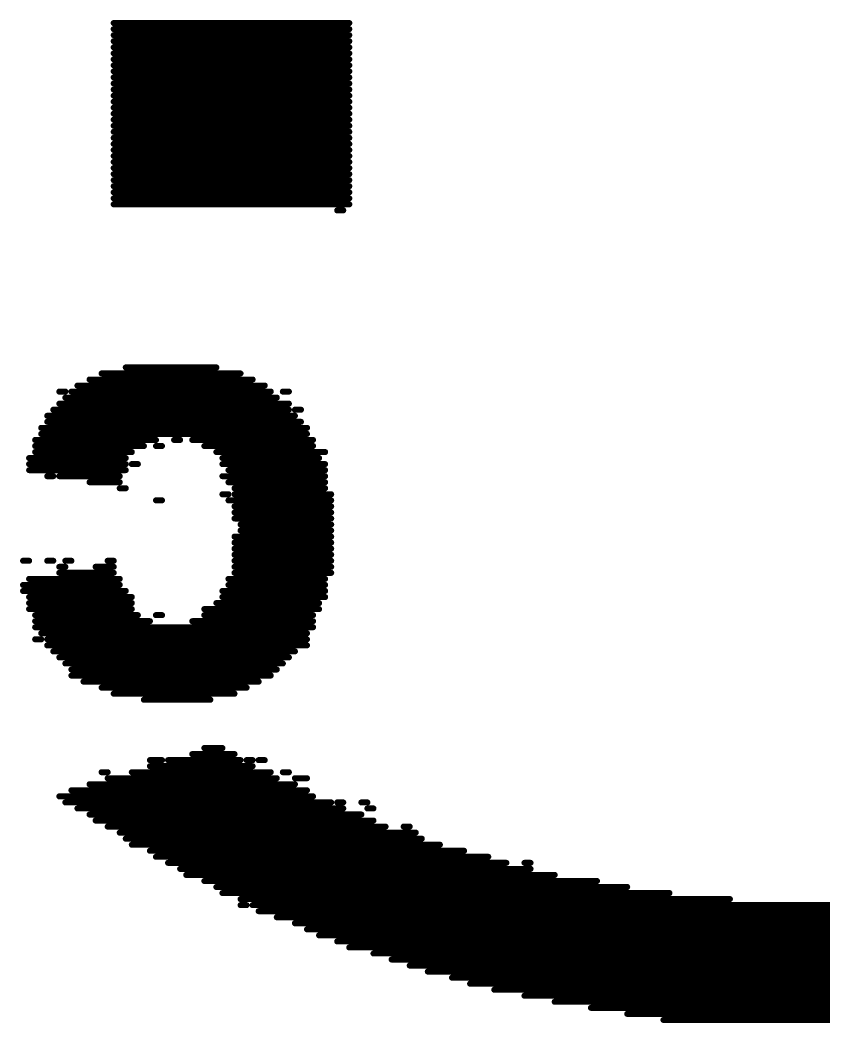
# Model space of a CAD drawing. Header units: inches. Extents: x -5 to 433, y -20 to 71.
# Drawn here: x 17.042 to 20.422, y 48.609 to 52.826 of the extents above; entities that cross this region are included whole.
import ezdxf

# ---------------------------------------------------------------- set-up
doc = ezdxf.new("R2010")
doc.units = ezdxf.units.IN
doc.layers.add('Bottom Overlay', color=54, linetype='Continuous')

msp = doc.modelspace()

# ---------------------------------------------------------------- linework, layer by layer
at = {"layer": 'Bottom Overlay', "const_width": 0.0254}
for points in [[(17.4358, 52.813), (18.4264, 52.813)], [(17.4358, 52.7876), (18.4264, 52.7876)], [(17.4358, 52.7622), (18.4264, 52.7622)], [(17.4358, 52.7368), (18.4264, 52.7368)], [(17.4358, 52.7114), (18.4264, 52.7114)], [(17.4358, 52.686), (18.4264, 52.686)], [(17.4358, 52.6606), (18.4264, 52.6606)], [(17.4358, 52.6352), (18.4264, 52.6352)], [(17.4358, 52.6098), (18.4264, 52.6098)], [(17.4358, 52.5844), (18.4264, 52.5844)], [(17.4358, 52.559), (18.4264, 52.559)], [(17.4358, 52.5336), (18.4264, 52.5336)], [(17.4358, 52.5082), (18.4264, 52.5082)], [(17.4358, 52.4828), (18.4264, 52.4828)], [(17.4358, 52.4574), (18.4264, 52.4574)], [(17.4358, 52.432), (18.4264, 52.432)], [(17.4358, 52.4066), (18.4264, 52.4066)], [(17.4358, 52.3812), (18.4264, 52.3812)], [(17.4358, 52.3558), (18.4264, 52.3558)], [(17.4358, 52.3304), (18.4264, 52.3304)], [(17.4358, 52.305), (18.4264, 52.305)], [(17.4358, 52.2796), (18.4264, 52.2796)], [(17.4358, 52.2542), (18.4264, 52.2542)], [(17.4358, 52.2288), (18.4264, 52.2288)], [(17.4358, 52.2034), (18.4264, 52.2034)], [(17.4358, 52.178), (18.4264, 52.178)], [(17.4358, 52.1526), (18.4264, 52.1526)], [(17.4358, 52.1272), (18.4264, 52.1272)], [(17.4358, 52.1018), (18.4264, 52.1018)], [(17.4358, 52.0764), (18.4264, 52.0764)], [(17.4358, 52.051), (18.4264, 52.051)], [(18.3756, 52.0256), (18.401, 52.0256)], [(17.4866, 51.3652), (17.8676, 51.3652)], [(17.3342, 51.3144), (18.02, 51.3144)], [(17.385, 51.3398), (17.9692, 51.3398)], [(17.2072, 51.2636), (17.2326, 51.2636)], [(17.258, 51.2636), (18.0962, 51.2636)], [(17.2834, 51.289), (18.0708, 51.289)], [(18.147, 51.2636), (18.1724, 51.2636)], [(17.2326, 51.2382), (18.1216, 51.2382)], [(17.1818, 51.1874), (18.1724, 51.1874)], [(17.2072, 51.2128), (18.1724, 51.2128)], [(18.1978, 51.1874), (18.2232, 51.1874)], [(17.1564, 51.162), (18.1978, 51.162)], [(17.1564, 51.1366), (18.2232, 51.1366)], [(17.131, 51.1112), (18.2486, 51.1112)], [(17.1056, 51.0604), (17.6136, 51.0604)], [(17.131, 51.0858), (18.2486, 51.0858)], [(17.6898, 51.0604), (17.7152, 51.0604)], [(17.766, 51.0604), (18.274, 51.0604)], [(17.1056, 51.035), (17.5628, 51.035)], [(17.1056, 51.0096), (17.512, 51.0096)], [(17.6136, 51.035), (17.639, 51.035)], [(17.8168, 51.035), (18.274, 51.035)], [(17.8676, 51.0096), (18.3248, 51.0096)], [(17.0802, 50.9842), (17.4866, 50.9842)], [(17.893, 50.9842), (18.2994, 50.9842)], [(17.0802, 50.9588), (17.4866, 50.9588)], [(17.0802, 50.9334), (17.4866, 50.9334)], [(17.512, 50.9588), (17.5374, 50.9588)], [(17.893, 50.9588), (18.3248, 50.9588)], [(17.9184, 50.9334), (18.3248, 50.9334)], [(17.1564, 50.908), (17.1818, 50.908)], [(17.2072, 50.908), (17.4612, 50.908)], [(17.3342, 50.8826), (17.4612, 50.8826)], [(17.893, 50.908), (18.3248, 50.908)], [(17.9184, 50.8826), (18.3248, 50.8826)], [(17.4612, 50.8572), (17.4866, 50.8572)], [(17.9438, 50.8572), (18.3248, 50.8572)], [(17.6136, 50.8064), (17.639, 50.8064)], [(17.893, 50.8318), (17.9184, 50.8318)], [(17.9184, 50.8064), (18.3502, 50.8064)], [(17.9438, 50.8318), (18.3502, 50.8318)], [(17.9438, 50.781), (18.3502, 50.781)], [(17.9438, 50.7556), (18.3502, 50.7556)], [(17.9438, 50.7302), (18.3502, 50.7302)], [(17.9692, 50.7048), (18.3502, 50.7048)], [(17.9692, 50.6794), (18.3502, 50.6794)], [(17.9438, 50.654), (18.3502, 50.654)], [(17.9438, 50.6286), (18.3502, 50.6286)], [(17.9438, 50.6032), (18.3502, 50.6032)], [(17.0548, 50.5524), (17.0802, 50.5524)], [(17.1564, 50.5524), (17.1818, 50.5524)], [(17.2326, 50.5524), (17.258, 50.5524)], [(17.4104, 50.5524), (17.4358, 50.5524)], [(17.9438, 50.5778), (18.3502, 50.5778)], [(17.9438, 50.5524), (18.3502, 50.5524)], [(17.2072, 50.527), (17.2326, 50.527)], [(17.2072, 50.5016), (17.4358, 50.5016)], [(17.3596, 50.527), (17.4358, 50.527)], [(17.9438, 50.527), (18.3502, 50.527)], [(17.9438, 50.5016), (18.3502, 50.5016)], [(17.0802, 50.4762), (17.4612, 50.4762)], [(17.9184, 50.4762), (18.3248, 50.4762)], [(17.0548, 50.4508), (17.4612, 50.4508)], [(17.0548, 50.4254), (17.4866, 50.4254)], [(17.893, 50.4254), (18.3248, 50.4254)], [(17.9184, 50.4508), (18.3248, 50.4508)], [(17.0802, 50.4), (17.512, 50.4)], [(17.0802, 50.3746), (17.512, 50.3746)], [(17.8676, 50.3746), (18.2994, 50.3746)], [(17.893, 50.4), (18.3248, 50.4)], [(17.0802, 50.3492), (17.512, 50.3492)], [(17.8168, 50.3492), (18.2994, 50.3492)], [(17.1056, 50.3238), (17.5374, 50.3238)], [(17.1056, 50.2984), (17.5882, 50.2984)], [(17.6136, 50.3238), (17.639, 50.3238)], [(17.766, 50.2984), (18.274, 50.2984)], [(17.8168, 50.3238), (18.274, 50.3238)], [(17.1056, 50.273), (18.274, 50.273)], [(17.131, 50.2476), (18.2486, 50.2476)], [(17.1056, 50.2222), (17.131, 50.2222)], [(17.1564, 50.2222), (18.2486, 50.2222)], [(17.1564, 50.1968), (18.2486, 50.1968)], [(17.1818, 50.1714), (18.1978, 50.1714)], [(17.2072, 50.146), (18.1724, 50.146)], [(17.2326, 50.1206), (18.147, 50.1206)], [(17.258, 50.0952), (18.1216, 50.0952)], [(17.258, 50.0698), (18.0962, 50.0698)], [(17.3088, 50.0444), (18.0454, 50.0444)], [(17.385, 50.019), (17.9946, 50.019)], [(17.4358, 49.9936), (17.9438, 49.9936)], [(17.5628, 49.9682), (17.8422, 49.9682)], [(17.8168, 49.765), (17.893, 49.765)], [(17.5882, 49.7142), (17.639, 49.7142)], [(17.6644, 49.7142), (17.9692, 49.7142)], [(17.766, 49.7396), (17.9438, 49.7396)], [(17.9946, 49.7142), (18.02, 49.7142)], [(18.0454, 49.7142), (18.0708, 49.7142)], [(17.385, 49.6634), (17.4104, 49.6634)], [(17.512, 49.6634), (18.0962, 49.6634)], [(17.5882, 49.6888), (18.02, 49.6888)], [(18.147, 49.6634), (18.1724, 49.6634)], [(17.4104, 49.638), (18.1216, 49.638)], [(18.1978, 49.638), (18.2486, 49.638)], [(17.258, 49.5872), (18.2486, 49.5872)], [(17.3342, 49.6126), (18.1978, 49.6126)], [(17.2072, 49.5618), (18.274, 49.5618)], [(17.2326, 49.5364), (18.3502, 49.5364)], [(18.3756, 49.5364), (18.401, 49.5364)], [(18.4772, 49.5364), (18.5026, 49.5364)], [(17.2834, 49.511), (18.401, 49.511)], [(18.5026, 49.511), (18.528, 49.511)], [(17.3342, 49.4856), (18.4772, 49.4856)], [(17.3596, 49.4602), (18.528, 49.4602)], [(17.4104, 49.4348), (18.5788, 49.4348)], [(17.4612, 49.4094), (18.7058, 49.4094)], [(18.655, 49.4348), (18.6804, 49.4348)], [(17.4866, 49.384), (18.7312, 49.384)], [(17.512, 49.3586), (18.8074, 49.3586)], [(17.5882, 49.3332), (18.909, 49.3332)], [(17.6136, 49.3078), (19.0106, 49.3078)], [(17.6644, 49.2824), (19.0868, 49.2824)], [(19.163, 49.2824), (19.1884, 49.2824)], [(17.7152, 49.257), (19.1884, 49.257)], [(17.7406, 49.2316), (19.29, 49.2316)], [(17.8168, 49.2062), (19.4678, 49.2062)], [(17.8676, 49.1808), (19.5948, 49.1808)], [(17.893, 49.1554), (19.7726, 49.1554)], [(17.9692, 49.13), (20.0266, 49.13)], [(17.9692, 49.1046), (17.9946, 49.1046)], [(18.02, 49.1046), (22.8206, 49.1046)], [(18.0454, 49.0792), (22.7698, 49.0792)], [(18.1216, 49.0538), (22.719, 49.0538)], [(18.1978, 49.0284), (22.6682, 49.0284)], [(18.2486, 49.003), (22.592, 49.003)], [(18.2994, 48.9776), (22.5158, 48.9776)], [(18.3756, 48.9522), (22.465, 48.9522)], [(18.4264, 48.9268), (22.3888, 48.9268)], [(18.528, 48.9014), (22.3126, 48.9014)], [(18.6042, 48.876), (22.2364, 48.876)], [(18.6804, 48.8506), (22.1602, 48.8506)], [(18.7566, 48.8252), (22.084, 48.8252)], [(18.8582, 48.7998), (21.9824, 48.7998)], [(18.9344, 48.7744), (21.9062, 48.7744)], [(19.036, 48.749), (21.8046, 48.749)], [(19.163, 48.7236), (21.703, 48.7236)], [(19.29, 48.6982), (21.5506, 48.6982)], [(19.4424, 48.6728), (21.3982, 48.6728)], [(19.5948, 48.6474), (21.2458, 48.6474)], [(19.7472, 48.622), (21.068, 48.622)]]:
    msp.add_lwpolyline(points, dxfattribs=at)
at = {"layer": 'Bottom Overlay', "const_width": 0.0127}
for points in [[(17.4295, 52.813, 1), (17.4422, 52.813, 1)], [(17.4295, 52.7876, 1), (17.4422, 52.7876, 1)], [(18.4201, 52.813, 1), (18.4328, 52.813, 1)], [(18.4201, 52.7876, 1), (18.4328, 52.7876, 1)], [(17.4295, 52.7622, 1), (17.4422, 52.7622, 1)], [(17.4295, 52.7368, 1), (17.4422, 52.7368, 1)], [(18.4201, 52.7622, 1), (18.4328, 52.7622, 1)], [(18.4201, 52.7368, 1), (18.4328, 52.7368, 1)], [(17.4295, 52.7114, 1), (17.4422, 52.7114, 1)], [(18.4201, 52.7114, 1), (18.4328, 52.7114, 1)], [(17.4295, 52.686, 1), (17.4422, 52.686, 1)], [(17.4295, 52.6606, 1), (17.4422, 52.6606, 1)], [(18.4201, 52.686, 1), (18.4328, 52.686, 1)], [(18.4201, 52.6606, 1), (18.4328, 52.6606, 1)], [(17.4295, 52.6352, 1), (17.4422, 52.6352, 1)], [(17.4295, 52.6098, 1), (17.4422, 52.6098, 1)], [(18.4201, 52.6352, 1), (18.4328, 52.6352, 1)], [(18.4201, 52.6098, 1), (18.4328, 52.6098, 1)], [(17.4295, 52.5844, 1), (17.4422, 52.5844, 1)], [(18.4201, 52.5844, 1), (18.4328, 52.5844, 1)], [(17.4295, 52.559, 1), (17.4422, 52.559, 1)], [(17.4295, 52.5336, 1), (17.4422, 52.5336, 1)], [(18.4201, 52.559, 1), (18.4328, 52.559, 1)], [(18.4201, 52.5336, 1), (18.4328, 52.5336, 1)], [(17.4295, 52.5082, 1), (17.4422, 52.5082, 1)], [(17.4295, 52.4828, 1), (17.4422, 52.4828, 1)], [(18.4201, 52.5082, 1), (18.4328, 52.5082, 1)], [(18.4201, 52.4828, 1), (18.4328, 52.4828, 1)], [(17.4295, 52.4574, 1), (17.4422, 52.4574, 1)], [(18.4201, 52.4574, 1), (18.4328, 52.4574, 1)], [(17.4295, 52.432, 1), (17.4422, 52.432, 1)], [(17.4295, 52.4066, 1), (17.4422, 52.4066, 1)], [(18.4201, 52.432, 1), (18.4328, 52.432, 1)], [(18.4201, 52.4066, 1), (18.4328, 52.4066, 1)], [(17.4295, 52.3812, 1), (17.4422, 52.3812, 1)], [(17.4295, 52.3558, 1), (17.4422, 52.3558, 1)], [(18.4201, 52.3812, 1), (18.4328, 52.3812, 1)], [(18.4201, 52.3558, 1), (18.4328, 52.3558, 1)], [(17.4295, 52.3304, 1), (17.4422, 52.3304, 1)], [(18.4201, 52.3304, 1), (18.4328, 52.3304, 1)], [(17.4295, 52.305, 1), (17.4422, 52.305, 1)], [(17.4295, 52.2796, 1), (17.4422, 52.2796, 1)], [(18.4201, 52.305, 1), (18.4328, 52.305, 1)], [(18.4201, 52.2796, 1), (18.4328, 52.2796, 1)], [(17.4295, 52.2542, 1), (17.4422, 52.2542, 1)], [(17.4295, 52.2288, 1), (17.4422, 52.2288, 1)], [(18.4201, 52.2542, 1), (18.4328, 52.2542, 1)], [(18.4201, 52.2288, 1), (18.4328, 52.2288, 1)], [(17.4295, 52.2034, 1), (17.4422, 52.2034, 1)], [(18.4201, 52.2034, 1), (18.4328, 52.2034, 1)], [(17.4295, 52.178, 1), (17.4422, 52.178, 1)], [(17.4295, 52.1526, 1), (17.4422, 52.1526, 1)], [(18.4201, 52.178, 1), (18.4328, 52.178, 1)], [(18.4201, 52.1526, 1), (18.4328, 52.1526, 1)], [(17.4295, 52.1272, 1), (17.4422, 52.1272, 1)], [(18.4201, 52.1272, 1), (18.4328, 52.1272, 1)], [(17.4295, 52.1018, 1), (17.4422, 52.1018, 1)], [(17.4295, 52.0764, 1), (17.4422, 52.0764, 1)], [(18.4201, 52.1018, 1), (18.4328, 52.1018, 1)], [(18.4201, 52.0764, 1), (18.4328, 52.0764, 1)], [(17.4295, 52.051, 1), (17.4422, 52.051, 1)], [(18.3693, 52.0256, 1), (18.382, 52.0256, 1)], [(18.3947, 52.0256, 1), (18.4074, 52.0256, 1)], [(18.4201, 52.051, 1), (18.4328, 52.051, 1)], [(17.4803, 51.3652, 1), (17.493, 51.3652, 1)], [(17.8613, 51.3652, 1), (17.874, 51.3652, 1)], [(17.3279, 51.3144, 1), (17.3406, 51.3144, 1)], [(17.3787, 51.3398, 1), (17.3914, 51.3398, 1)], [(17.9629, 51.3398, 1), (17.9756, 51.3398, 1)], [(18.0137, 51.3144, 1), (18.0264, 51.3144, 1)], [(17.2009, 51.2636, 1), (17.2136, 51.2636, 1)], [(17.2263, 51.2636, 1), (17.239, 51.2636, 1)], [(17.2517, 51.2636, 1), (17.2644, 51.2636, 1)], [(17.2771, 51.289, 1), (17.2898, 51.289, 1)], [(18.0645, 51.289, 1), (18.0772, 51.289, 1)], [(18.0899, 51.2636, 1), (18.1026, 51.2636, 1)], [(18.1407, 51.2636, 1), (18.1534, 51.2636, 1)], [(18.1661, 51.2636, 1), (18.1788, 51.2636, 1)], [(17.2263, 51.2382, 1), (17.239, 51.2382, 1)], [(18.1153, 51.2382, 1), (18.128, 51.2382, 1)], [(17.1755, 51.1874, 1), (17.1882, 51.1874, 1)], [(17.2009, 51.2128, 1), (17.2136, 51.2128, 1)], [(18.1661, 51.2128, 1), (18.1788, 51.2128, 1)], [(18.1661, 51.1874, 1), (18.1788, 51.1874, 1)], [(18.1915, 51.1874, 1), (18.2042, 51.1874, 1)], [(18.2169, 51.1874, 1), (18.2296, 51.1874, 1)], [(17.1501, 51.162, 1), (17.1628, 51.162, 1)], [(17.1501, 51.1366, 1), (17.1628, 51.1366, 1)], [(18.1915, 51.162, 1), (18.2042, 51.162, 1)], [(18.2169, 51.1366, 1), (18.2296, 51.1366, 1)], [(17.1247, 51.1112, 1), (17.1374, 51.1112, 1)], [(18.2423, 51.1112, 1), (18.255, 51.1112, 1)], [(17.0993, 51.0604, 1), (17.112, 51.0604, 1)], [(17.1247, 51.0858, 1), (17.1374, 51.0858, 1)], [(17.6073, 51.0604, 1), (17.62, 51.0604, 1)], [(17.6835, 51.0604, 1), (17.6962, 51.0604, 1)], [(17.7089, 51.0604, 1), (17.7216, 51.0604, 1)], [(17.7597, 51.0604, 1), (17.7724, 51.0604, 1)], [(18.2423, 51.0858, 1), (18.255, 51.0858, 1)], [(18.2677, 51.0604, 1), (18.2804, 51.0604, 1)], [(17.0993, 51.035, 1), (17.112, 51.035, 1)], [(17.0993, 51.0096, 1), (17.112, 51.0096, 1)], [(17.5057, 51.0096, 1), (17.5184, 51.0096, 1)], [(17.5565, 51.035, 1), (17.5692, 51.035, 1)], [(17.6073, 51.035, 1), (17.62, 51.035, 1)], [(17.6327, 51.035, 1), (17.6454, 51.035, 1)], [(17.8105, 51.035, 1), (17.8232, 51.035, 1)], [(17.8613, 51.0096, 1), (17.874, 51.0096, 1)], [(18.2677, 51.035, 1), (18.2804, 51.035, 1)], [(18.3185, 51.0096, 1), (18.3312, 51.0096, 1)], [(17.0739, 50.9842, 1), (17.0866, 50.9842, 1)], [(17.4803, 50.9842, 1), (17.493, 50.9842, 1)], [(17.8867, 50.9842, 1), (17.8994, 50.9842, 1)], [(18.2931, 50.9842, 1), (18.3058, 50.9842, 1)], [(17.0739, 50.9588, 1), (17.0866, 50.9588, 1)], [(17.0739, 50.9334, 1), (17.0866, 50.9334, 1)], [(17.4803, 50.9588, 1), (17.493, 50.9588, 1)], [(17.4803, 50.9334, 1), (17.493, 50.9334, 1)], [(17.5057, 50.9588, 1), (17.5184, 50.9588, 1)], [(17.5311, 50.9588, 1), (17.5438, 50.9588, 1)], [(17.8867, 50.9588, 1), (17.8994, 50.9588, 1)], [(17.9121, 50.9334, 1), (17.9248, 50.9334, 1)], [(18.3185, 50.9588, 1), (18.3312, 50.9588, 1)], [(18.3185, 50.9334, 1), (18.3312, 50.9334, 1)], [(17.1501, 50.908, 1), (17.1628, 50.908, 1)], [(17.1755, 50.908, 1), (17.1882, 50.908, 1)], [(17.2009, 50.908, 1), (17.2136, 50.908, 1)], [(17.3279, 50.8826, 1), (17.3406, 50.8826, 1)], [(17.4549, 50.908, 1), (17.4676, 50.908, 1)], [(17.4549, 50.8826, 1), (17.4676, 50.8826, 1)], [(17.8867, 50.908, 1), (17.8994, 50.908, 1)], [(17.9121, 50.8826, 1), (17.9248, 50.8826, 1)], [(18.3185, 50.908, 1), (18.3312, 50.908, 1)], [(18.3185, 50.8826, 1), (18.3312, 50.8826, 1)], [(17.4549, 50.8572, 1), (17.4676, 50.8572, 1)], [(17.4803, 50.8572, 1), (17.493, 50.8572, 1)], [(17.9375, 50.8572, 1), (17.9502, 50.8572, 1)], [(18.3185, 50.8572, 1), (18.3312, 50.8572, 1)], [(17.6073, 50.8064, 1), (17.62, 50.8064, 1)], [(17.6327, 50.8064, 1), (17.6454, 50.8064, 1)], [(17.8867, 50.8318, 1), (17.8994, 50.8318, 1)], [(17.9121, 50.8318, 1), (17.9248, 50.8318, 1)], [(17.9121, 50.8064, 1), (17.9248, 50.8064, 1)], [(17.9375, 50.8318, 1), (17.9502, 50.8318, 1)], [(18.3439, 50.8318, 1), (18.3566, 50.8318, 1)], [(18.3439, 50.8064, 1), (18.3566, 50.8064, 1)], [(17.9375, 50.781, 1), (17.9502, 50.781, 1)], [(17.9375, 50.7556, 1), (17.9502, 50.7556, 1)], [(18.3439, 50.781, 1), (18.3566, 50.781, 1)], [(18.3439, 50.7556, 1), (18.3566, 50.7556, 1)], [(17.9375, 50.7302, 1), (17.9502, 50.7302, 1)], [(18.3439, 50.7302, 1), (18.3566, 50.7302, 1)], [(17.9629, 50.7048, 1), (17.9756, 50.7048, 1)], [(17.9629, 50.6794, 1), (17.9756, 50.6794, 1)], [(18.3439, 50.7048, 1), (18.3566, 50.7048, 1)], [(18.3439, 50.6794, 1), (18.3566, 50.6794, 1)], [(17.9375, 50.654, 1), (17.9502, 50.654, 1)], [(17.9375, 50.6286, 1), (17.9502, 50.6286, 1)], [(18.3439, 50.654, 1), (18.3566, 50.654, 1)], [(18.3439, 50.6286, 1), (18.3566, 50.6286, 1)], [(17.9375, 50.6032, 1), (17.9502, 50.6032, 1)], [(18.3439, 50.6032, 1), (18.3566, 50.6032, 1)], [(17.0485, 50.5524, 1), (17.0612, 50.5524, 1)], [(17.0739, 50.5524, 1), (17.0866, 50.5524, 1)], [(17.1501, 50.5524, 1), (17.1628, 50.5524, 1)], [(17.1755, 50.5524, 1), (17.1882, 50.5524, 1)], [(17.2263, 50.5524, 1), (17.239, 50.5524, 1)], [(17.2517, 50.5524, 1), (17.2644, 50.5524, 1)], [(17.4041, 50.5524, 1), (17.4168, 50.5524, 1)], [(17.4295, 50.5524, 1), (17.4422, 50.5524, 1)], [(17.9375, 50.5778, 1), (17.9502, 50.5778, 1)], [(17.9375, 50.5524, 1), (17.9502, 50.5524, 1)], [(18.3439, 50.5778, 1), (18.3566, 50.5778, 1)], [(18.3439, 50.5524, 1), (18.3566, 50.5524, 1)], [(17.2009, 50.527, 1), (17.2136, 50.527, 1)], [(17.2009, 50.5016, 1), (17.2136, 50.5016, 1)], [(17.2263, 50.527, 1), (17.239, 50.527, 1)], [(17.3533, 50.527, 1), (17.366, 50.527, 1)], [(17.4295, 50.527, 1), (17.4422, 50.527, 1)], [(17.4295, 50.5016, 1), (17.4422, 50.5016, 1)], [(17.9375, 50.527, 1), (17.9502, 50.527, 1)], [(17.9375, 50.5016, 1), (17.9502, 50.5016, 1)], [(18.3439, 50.527, 1), (18.3566, 50.527, 1)], [(18.3439, 50.5016, 1), (18.3566, 50.5016, 1)], [(17.0739, 50.4762, 1), (17.0866, 50.4762, 1)], [(17.4549, 50.4762, 1), (17.4676, 50.4762, 1)], [(17.9121, 50.4762, 1), (17.9248, 50.4762, 1)], [(18.3185, 50.4762, 1), (18.3312, 50.4762, 1)], [(17.0485, 50.4508, 1), (17.0612, 50.4508, 1)], [(17.0485, 50.4254, 1), (17.0612, 50.4254, 1)], [(17.4549, 50.4508, 1), (17.4676, 50.4508, 1)], [(17.4803, 50.4254, 1), (17.493, 50.4254, 1)], [(17.8867, 50.4254, 1), (17.8994, 50.4254, 1)], [(17.9121, 50.4508, 1), (17.9248, 50.4508, 1)], [(18.3185, 50.4508, 1), (18.3312, 50.4508, 1)], [(18.3185, 50.4254, 1), (18.3312, 50.4254, 1)], [(17.0739, 50.4, 1), (17.0866, 50.4, 1)], [(17.0739, 50.3746, 1), (17.0866, 50.3746, 1)], [(17.5057, 50.4, 1), (17.5184, 50.4, 1)], [(17.5057, 50.3746, 1), (17.5184, 50.3746, 1)], [(17.8613, 50.3746, 1), (17.874, 50.3746, 1)], [(17.8867, 50.4, 1), (17.8994, 50.4, 1)], [(18.2931, 50.3746, 1), (18.3058, 50.3746, 1)], [(18.3185, 50.4, 1), (18.3312, 50.4, 1)], [(17.0739, 50.3492, 1), (17.0866, 50.3492, 1)], [(17.5057, 50.3492, 1), (17.5184, 50.3492, 1)], [(17.8105, 50.3492, 1), (17.8232, 50.3492, 1)], [(18.2931, 50.3492, 1), (18.3058, 50.3492, 1)], [(17.0993, 50.3238, 1), (17.112, 50.3238, 1)], [(17.0993, 50.2984, 1), (17.112, 50.2984, 1)], [(17.5311, 50.3238, 1), (17.5438, 50.3238, 1)], [(17.5819, 50.2984, 1), (17.5946, 50.2984, 1)], [(17.6073, 50.3238, 1), (17.62, 50.3238, 1)], [(17.6327, 50.3238, 1), (17.6454, 50.3238, 1)], [(17.7597, 50.2984, 1), (17.7724, 50.2984, 1)], [(17.8105, 50.3238, 1), (17.8232, 50.3238, 1)], [(18.2677, 50.3238, 1), (18.2804, 50.3238, 1)], [(18.2677, 50.2984, 1), (18.2804, 50.2984, 1)], [(17.0993, 50.273, 1), (17.112, 50.273, 1)], [(17.1247, 50.2476, 1), (17.1374, 50.2476, 1)], [(18.2423, 50.2476, 1), (18.255, 50.2476, 1)], [(18.2677, 50.273, 1), (18.2804, 50.273, 1)], [(17.0993, 50.2222, 1), (17.112, 50.2222, 1)], [(17.1247, 50.2222, 1), (17.1374, 50.2222, 1)], [(17.1501, 50.2222, 1), (17.1628, 50.2222, 1)], [(18.2423, 50.2222, 1), (18.255, 50.2222, 1)], [(17.1501, 50.1968, 1), (17.1628, 50.1968, 1)], [(17.1755, 50.1714, 1), (17.1882, 50.1714, 1)], [(18.1915, 50.1714, 1), (18.2042, 50.1714, 1)], [(18.2423, 50.1968, 1), (18.255, 50.1968, 1)], [(17.2009, 50.146, 1), (17.2136, 50.146, 1)], [(17.2263, 50.1206, 1), (17.239, 50.1206, 1)], [(18.1407, 50.1206, 1), (18.1534, 50.1206, 1)], [(18.1661, 50.146, 1), (18.1788, 50.146, 1)], [(17.2517, 50.0952, 1), (17.2644, 50.0952, 1)], [(18.1153, 50.0952, 1), (18.128, 50.0952, 1)], [(17.2517, 50.0698, 1), (17.2644, 50.0698, 1)], [(17.3025, 50.0444, 1), (17.3152, 50.0444, 1)], [(18.0391, 50.0444, 1), (18.0518, 50.0444, 1)], [(18.0899, 50.0698, 1), (18.1026, 50.0698, 1)], [(17.3787, 50.019, 1), (17.3914, 50.019, 1)], [(17.9883, 50.019, 1), (18.001, 50.019, 1)], [(17.4295, 49.9936, 1), (17.4422, 49.9936, 1)], [(17.5565, 49.9682, 1), (17.5692, 49.9682, 1)], [(17.8359, 49.9682, 1), (17.8486, 49.9682, 1)], [(17.9375, 49.9936, 1), (17.9502, 49.9936, 1)], [(17.8105, 49.765, 1), (17.8232, 49.765, 1)], [(17.8867, 49.765, 1), (17.8994, 49.765, 1)], [(17.5819, 49.7142, 1), (17.5946, 49.7142, 1)], [(17.6327, 49.7142, 1), (17.6454, 49.7142, 1)], [(17.6581, 49.7142, 1), (17.6708, 49.7142, 1)], [(17.7597, 49.7396, 1), (17.7724, 49.7396, 1)], [(17.9375, 49.7396, 1), (17.9502, 49.7396, 1)], [(17.9629, 49.7142, 1), (17.9756, 49.7142, 1)], [(17.9883, 49.7142, 1), (18.001, 49.7142, 1)], [(18.0137, 49.7142, 1), (18.0264, 49.7142, 1)], [(18.0391, 49.7142, 1), (18.0518, 49.7142, 1)], [(18.0645, 49.7142, 1), (18.0772, 49.7142, 1)], [(17.3787, 49.6634, 1), (17.3914, 49.6634, 1)], [(17.4041, 49.6634, 1), (17.4168, 49.6634, 1)], [(17.5057, 49.6634, 1), (17.5184, 49.6634, 1)], [(17.5819, 49.6888, 1), (17.5946, 49.6888, 1)], [(18.0137, 49.6888, 1), (18.0264, 49.6888, 1)], [(18.0899, 49.6634, 1), (18.1026, 49.6634, 1)], [(18.1407, 49.6634, 1), (18.1534, 49.6634, 1)], [(18.1661, 49.6634, 1), (18.1788, 49.6634, 1)], [(17.4041, 49.638, 1), (17.4168, 49.638, 1)], [(18.1153, 49.638, 1), (18.128, 49.638, 1)], [(18.1915, 49.638, 1), (18.2042, 49.638, 1)], [(18.2423, 49.638, 1), (18.255, 49.638, 1)], [(17.2517, 49.5872, 1), (17.2644, 49.5872, 1)], [(17.3279, 49.6126, 1), (17.3406, 49.6126, 1)], [(18.1915, 49.6126, 1), (18.2042, 49.6126, 1)], [(18.2423, 49.5872, 1), (18.255, 49.5872, 1)], [(17.2009, 49.5618, 1), (17.2136, 49.5618, 1)], [(17.2263, 49.5364, 1), (17.239, 49.5364, 1)], [(18.2677, 49.5618, 1), (18.2804, 49.5618, 1)], [(18.3439, 49.5364, 1), (18.3566, 49.5364, 1)], [(18.3693, 49.5364, 1), (18.382, 49.5364, 1)], [(18.3947, 49.5364, 1), (18.4074, 49.5364, 1)], [(18.4709, 49.5364, 1), (18.4836, 49.5364, 1)], [(18.4963, 49.5364, 1), (18.509, 49.5364, 1)], [(17.2771, 49.511, 1), (17.2898, 49.511, 1)], [(18.3947, 49.511, 1), (18.4074, 49.511, 1)], [(18.4963, 49.511, 1), (18.509, 49.511, 1)], [(18.5217, 49.511, 1), (18.5344, 49.511, 1)], [(17.3279, 49.4856, 1), (17.3406, 49.4856, 1)], [(17.3533, 49.4602, 1), (17.366, 49.4602, 1)], [(18.4709, 49.4856, 1), (18.4836, 49.4856, 1)], [(18.5217, 49.4602, 1), (18.5344, 49.4602, 1)], [(17.4041, 49.4348, 1), (17.4168, 49.4348, 1)], [(17.4549, 49.4094, 1), (17.4676, 49.4094, 1)], [(18.5725, 49.4348, 1), (18.5852, 49.4348, 1)], [(18.6487, 49.4348, 1), (18.6614, 49.4348, 1)], [(18.6741, 49.4348, 1), (18.6868, 49.4348, 1)], [(18.6995, 49.4094, 1), (18.7122, 49.4094, 1)], [(17.4803, 49.384, 1), (17.493, 49.384, 1)], [(18.7249, 49.384, 1), (18.7376, 49.384, 1)], [(17.5057, 49.3586, 1), (17.5184, 49.3586, 1)], [(17.5819, 49.3332, 1), (17.5946, 49.3332, 1)], [(18.8011, 49.3586, 1), (18.8138, 49.3586, 1)], [(18.9027, 49.3332, 1), (18.9154, 49.3332, 1)], [(17.6073, 49.3078, 1), (17.62, 49.3078, 1)], [(17.6581, 49.2824, 1), (17.6708, 49.2824, 1)], [(19.0043, 49.3078, 1), (19.017, 49.3078, 1)], [(19.0805, 49.2824, 1), (19.0932, 49.2824, 1)], [(19.1567, 49.2824, 1), (19.1694, 49.2824, 1)], [(19.1821, 49.2824, 1), (19.1948, 49.2824, 1)], [(17.7089, 49.257, 1), (17.7216, 49.257, 1)], [(19.1821, 49.257, 1), (19.1948, 49.257, 1)], [(17.7343, 49.2316, 1), (17.747, 49.2316, 1)], [(17.8105, 49.2062, 1), (17.8232, 49.2062, 1)], [(19.2837, 49.2316, 1), (19.2964, 49.2316, 1)], [(19.4615, 49.2062, 1), (19.4742, 49.2062, 1)], [(17.8613, 49.1808, 1), (17.874, 49.1808, 1)], [(17.8867, 49.1554, 1), (17.8994, 49.1554, 1)], [(19.5885, 49.1808, 1), (19.6012, 49.1808, 1)], [(19.7663, 49.1554, 1), (19.779, 49.1554, 1)], [(17.9629, 49.13, 1), (17.9756, 49.13, 1)], [(20.0203, 49.13, 1), (20.033, 49.13, 1)], [(17.9629, 49.1046, 1), (17.9756, 49.1046, 1)], [(17.9883, 49.1046, 1), (18.001, 49.1046, 1)], [(18.0137, 49.1046, 1), (18.0264, 49.1046, 1)], [(18.0391, 49.0792, 1), (18.0518, 49.0792, 1)], [(18.1153, 49.0538, 1), (18.128, 49.0538, 1)], [(18.1915, 49.0284, 1), (18.2042, 49.0284, 1)], [(18.2423, 49.003, 1), (18.255, 49.003, 1)], [(18.2931, 48.9776, 1), (18.3058, 48.9776, 1)], [(18.3693, 48.9522, 1), (18.382, 48.9522, 1)], [(18.4201, 48.9268, 1), (18.4328, 48.9268, 1)], [(18.5217, 48.9014, 1), (18.5344, 48.9014, 1)], [(18.5979, 48.876, 1), (18.6106, 48.876, 1)], [(18.6741, 48.8506, 1), (18.6868, 48.8506, 1)], [(18.7503, 48.8252, 1), (18.763, 48.8252, 1)], [(18.8519, 48.7998, 1), (18.8646, 48.7998, 1)], [(18.9281, 48.7744, 1), (18.9408, 48.7744, 1)], [(19.0297, 48.749, 1), (19.0424, 48.749, 1)], [(19.1567, 48.7236, 1), (19.1694, 48.7236, 1)], [(19.2837, 48.6982, 1), (19.2964, 48.6982, 1)], [(19.4361, 48.6728, 1), (19.4488, 48.6728, 1)], [(19.5885, 48.6474, 1), (19.6012, 48.6474, 1)], [(19.7409, 48.622, 1), (19.7536, 48.622, 1)]]:
    msp.add_lwpolyline(points, format="xyb", close=True, dxfattribs=at)

doc.saveas('drawing.dxf')
